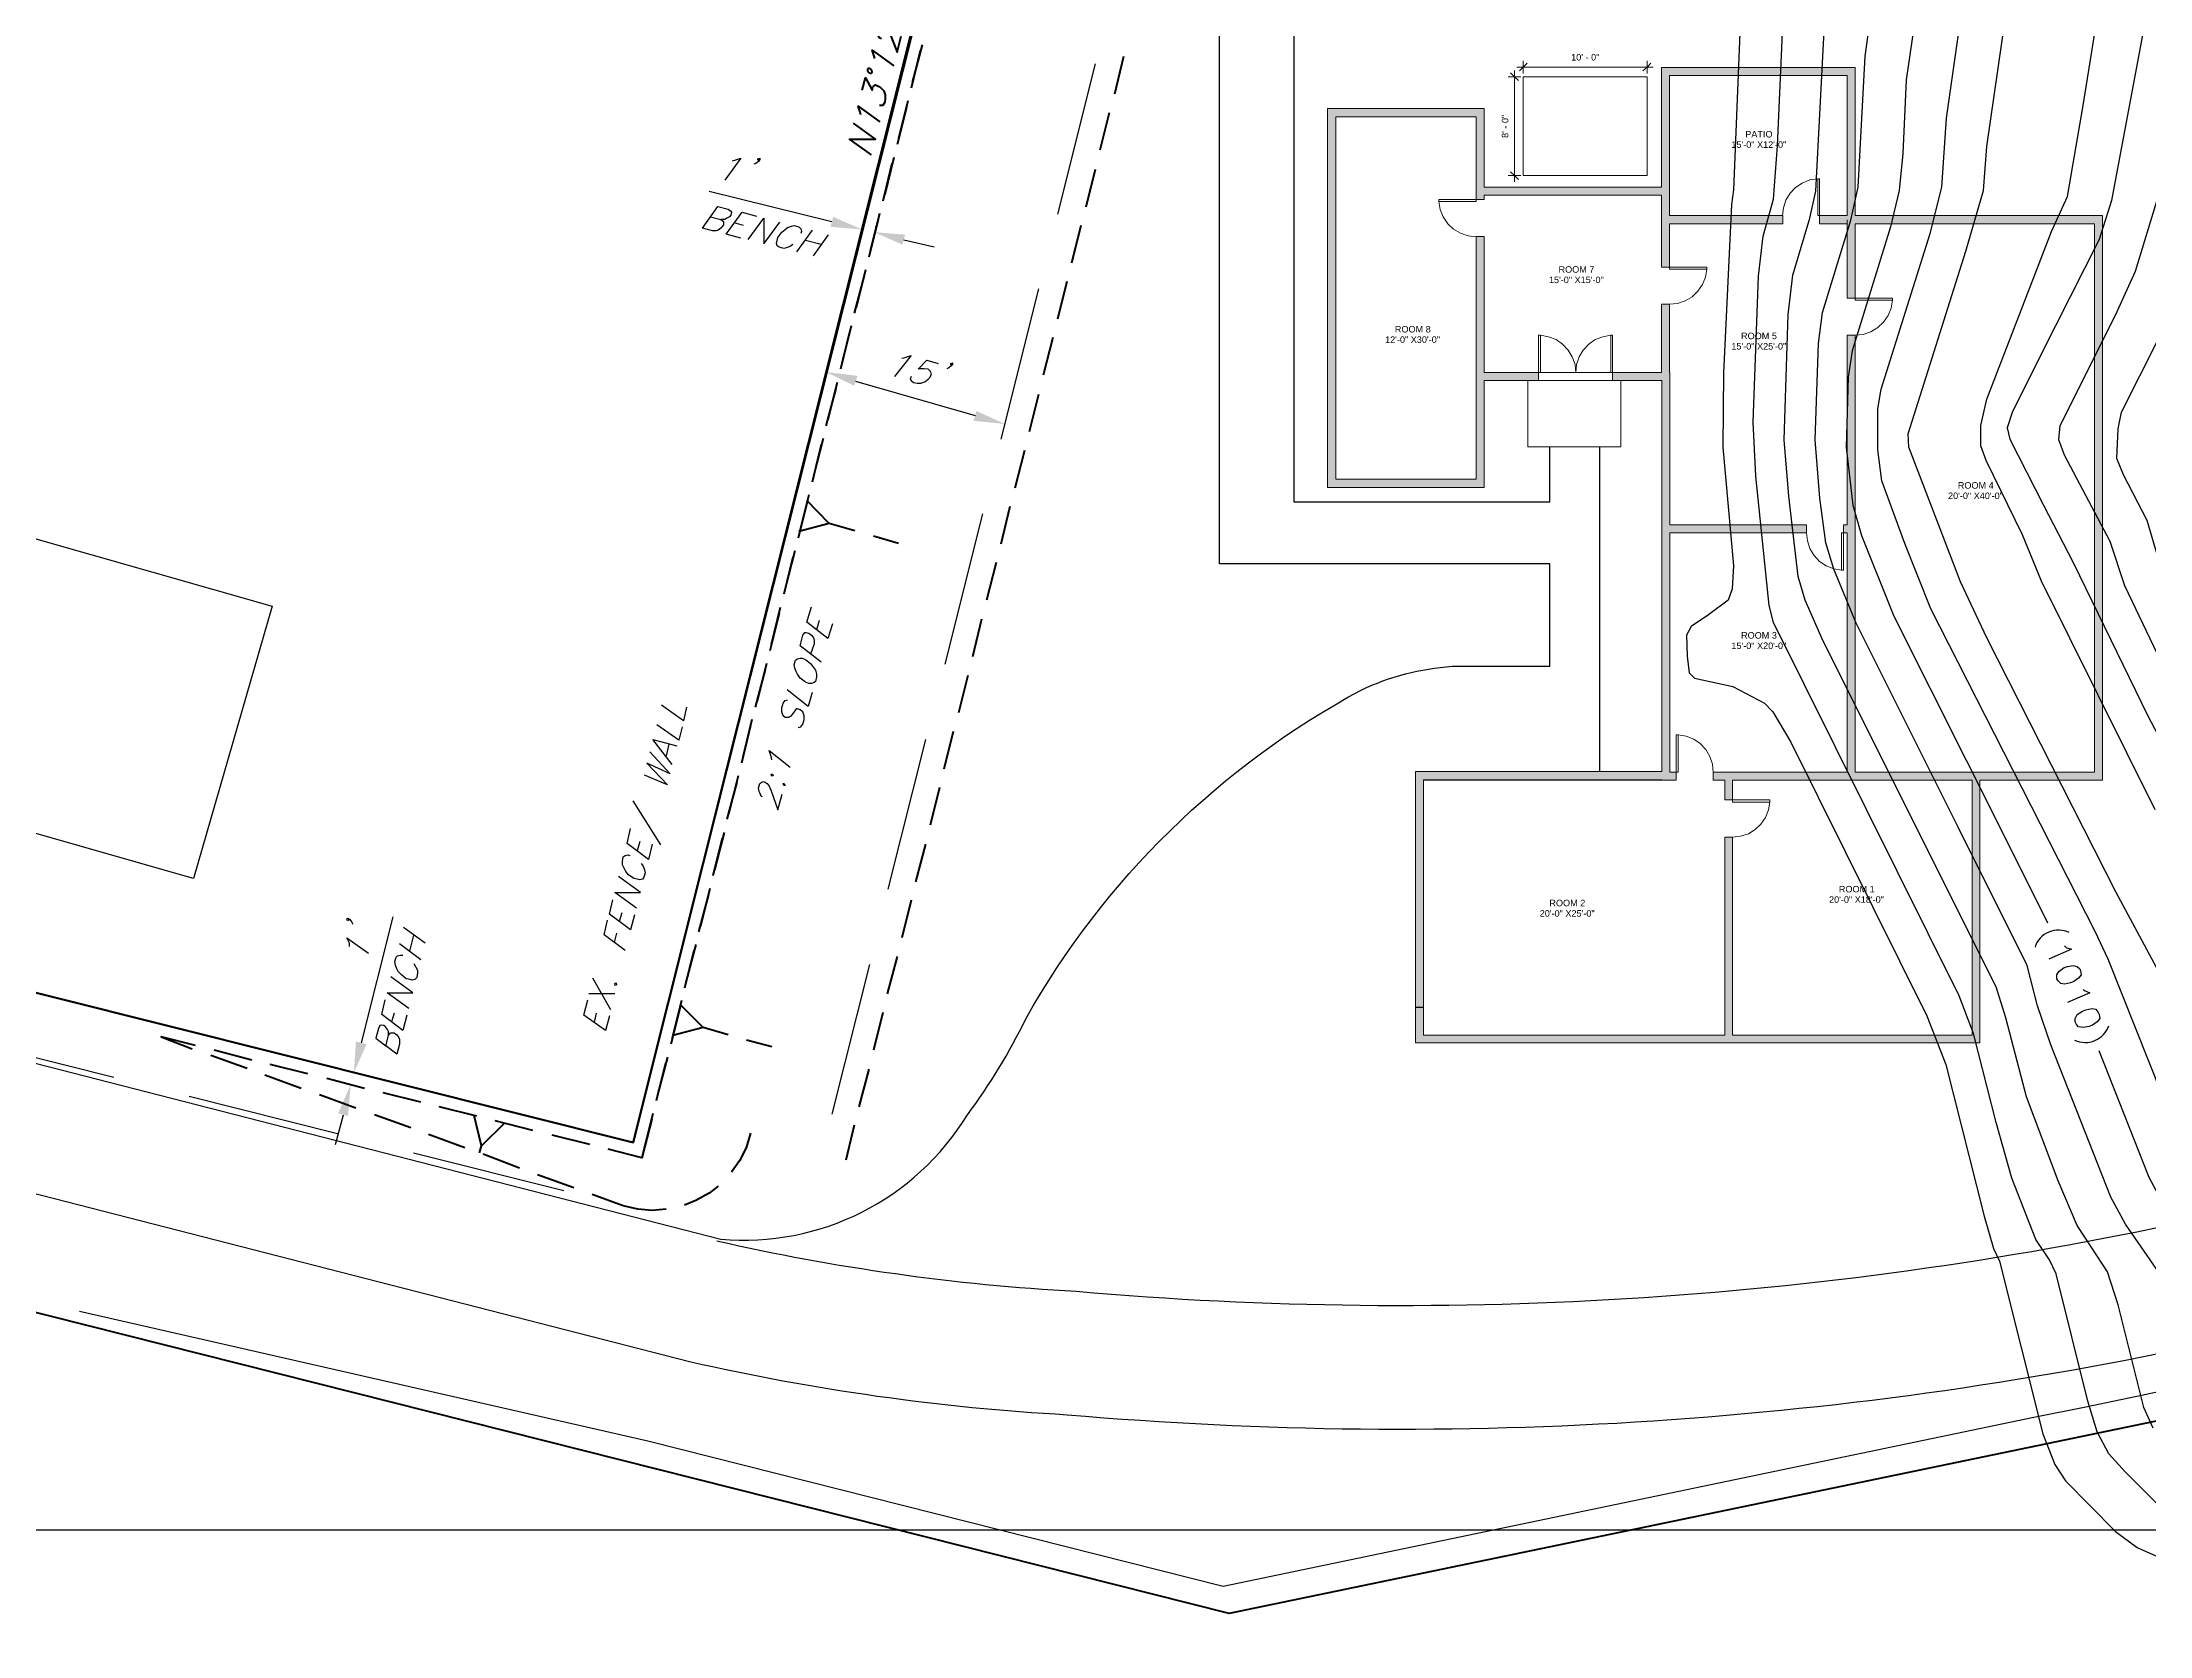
# Model space of a CAD drawing. Header units: feet. Extents: x 7 to 2308, y -319 to 1396.
# Drawn here: x 429.9 to 600.2, y 946.4 to 1075.2 of the extents above; entities that cross this region are included whole.
import ezdxf

# ---------------------------------------------------------------- set-up
doc = ezdxf.new("R2010")
doc.units = ezdxf.units.FT
doc.header["$MEASUREMENT"] = 0
for name, color, linetype in [('PDF2_Geometry', 7, 'Continuous'), ('PDF2_Text', 7, 'Continuous'), ('PDF_0', 7, 'Continuous'), ('PDF_PR-SLOPE', 7, 'Continuous'), ('PDF_PR_SLOPE', 7, 'Continuous'), ('PDF_TB-NOTES', 7, 'Continuous'), ('PDF_X1003BASE$1ELEV_ANNO_COV', 7, 'Continuous'), ('PDF_X1003BASE$ANNOT-BNDRY-T20', 7, 'Continuous'), ('PDF_X1003BASE$ANNOT-DL-T20', 7, 'Continuous'), ('PDF_X1003BASE$PA_PARCEL', 7, 'Continuous'), ('PDF_X1003BASE$PR-SLOPE', 7, 'Continuous'), ('PDF_X1003BASE$PR_SLOPE', 7, 'Continuous'), ('PDF_X1003BASE$TB-NOTES', 7, 'Continuous')]:
    doc.layers.add(name, color=color, linetype=linetype)
for name, color, linetype, true_color in [('PDF2_Solid Fills', 7, 'Continuous', 0xffffff), ('PDF_X1003BASE$BL_BUILDING', 7, 'Continuous', 0x979797), ('PDF_X1003BASE$CR_CONT_DEF', 7, 'Continuous', 0x979797), ('PDF_X1003BASE$CR_NDX_DEF', 7, 'Continuous', 0x767676), ('PDF_X1003BASE$PR_BLDG_SETBACK', 7, 'Continuous', 0x767676)]:
    doc.layers.add(name, color=color, linetype=linetype, true_color=true_color)
doc.styles.add('PDF Arial', font='arial.ttf')
picture_1 = doc.add_image_def('image1.png', size_in_pixel=(1739, 856))

msp = doc.modelspace()

# ---------------------------------------------------------------- hatches: boundary and pattern name
at = {"layer": 'PDF2_Solid Fills', "transparency": 33554559}
h = msp.add_hatch(color=7, dxfattribs=at)
h.paths.add_polyline_path([(545.75, 1062.52), (546.39, 1062.52), (546.39, 1069.2), (545.75, 1069.2)])
h.paths.add_polyline_path([(546.39, 1059.54), (545.75, 1059.54), (545.75, 1039.91), (546.39, 1039.91)])
h = msp.add_hatch(color=7, dxfattribs=at)
h.paths.add_polyline_path([(560.73, 1057.05), (561.37, 1057.05), (561.37, 1061.22), (560.73, 1061.22)])
h.paths.add_polyline_path([(561.37, 1054.07), (560.73, 1054.07), (560.73, 1048.54), (561.37, 1048.54)])
h = msp.add_hatch(color=7, dxfattribs=at)
h.paths.add_polyline_path([(570.52, 1060.55), (570.52, 1061.22), (561.37, 1061.22), (561.37, 1060.55)])
h.paths.add_polyline_path([(575.73, 1060.88), (575.71, 1060.88), (575.71, 1061.22), (573.5, 1061.22), (573.5, 1060.55), (575.73, 1060.55)])
h = msp.add_hatch(color=7, dxfattribs=at)
h.paths.add_polyline_path([(575.73, 1054.55), (576.38, 1054.55), (576.38, 1060.55), (575.73, 1060.55)])
h.paths.add_polyline_path([(576.38, 1051.57), (575.73, 1051.57), (575.73, 1016.25), (576.38, 1016.25)])
h = msp.add_hatch(color=7, dxfattribs=at)
h.paths.add_polyline_path([(550.79, 1047.89), (550.79, 1048.54), (546.39, 1048.54), (546.39, 1047.89)])
h.paths.add_polyline_path([(556.78, 1048.54), (556.78, 1047.89), (560.75, 1047.89), (560.75, 1048.54)])
h = msp.add_hatch(color=7, dxfattribs=at)
h.paths.add_polyline_path([(572.43, 1035.59), (572.43, 1036.23), (561.39, 1036.23), (561.39, 1035.59)])
h.paths.add_polyline_path([(575.44, 1036.23), (575.44, 1035.59), (575.73, 1035.59), (575.73, 1036.23)])
h = msp.add_hatch(color=7, dxfattribs=at)
h.paths.add_polyline_path([(561.9, 1015.61), (561.9, 1016.25), (560.75, 1016.25), (560.75, 1015.61)])
h.paths.add_polyline_path([(564.91, 1016.25), (564.91, 1015.61), (595.71, 1015.61), (595.71, 1016.25)])
h = msp.add_hatch(color=7, dxfattribs=at)
h.paths.add_polyline_path([(565.83, 1014.01), (566.47, 1014.01), (566.47, 1015.61), (565.83, 1015.61)])
h.paths.add_polyline_path([(566.47, 1011), (565.83, 1011), (565.83, 995), (566.47, 995)])
at = {"layer": 'PDF_TB-NOTES', "transparency": 33554559}
for points in [[(495.52, 1047.47), (495.79, 1048.27), (493.23, 1048.59)], [(505.39, 1045.44), (505.17, 1044.64), (507.68, 1044.38)]]:
    msp.add_hatch(color=256, dxfattribs=at).paths.add_polyline_path(points)
at = {"layer": 'PDF_X1003BASE$TB-NOTES', "transparency": 33554559}
for points in [[(493.82, 1061.12), (493.6, 1060.32), (496.16, 1060.1)], [(499.41, 1058.88), (499.63, 1059.68), (497.12, 1059.89)], [(495.52, 1047.47), (495.79, 1048.27), (493.23, 1048.59)], [(505.39, 1045.44), (505.17, 1044.64), (507.68, 1044.38)], [(456.13, 994.26), (455.27, 994.48), (455.11, 991.97)], [(453.83, 988.67), (454.63, 988.45), (454.85, 991.01)]]:
    msp.add_hatch(color=256, dxfattribs=at).paths.add_polyline_path(points)

# ---------------------------------------------------------------- linework, layer by layer
for p, q in [((555.71, 1042.54), (555.71, 1016.29)), ((541.51, 997.23), (540.85, 997.23))]:
    msp.add_line(p, q)
for points in [[(482.2, 968.62, 0.042036), (512.73, 964.32, 0.07649), (606.92, 970.54, 0.019488), (688.84, 992.27, 0.340732), (710.98, 1030.53, -0.073896), (713.41, 1085.04, -0.042142), (724.01, 1123.17, 0.074467), (731.07, 1174.89, -0.162286), (734.15, 1183.33, -13.683969)], [(484.42, 978.37, 0.042256), (513.44, 974.29, 0.076613), (604.74, 980.3, 0.019372), (685.43, 1001.69, 0.337668), (701.05, 1029.34, -0.074067), (703.59, 1086.92, -0.041804), (714.53, 1126.37, 0.087427), (720.09, 1172.04, 0.144316), (716.75, 1181.36, -0.196501)], [(484.74, 978.51, 0.285715), (504.66, 988.56, 0.04768), (509.38, 996.31, -0.141903), (536.46, 1022.88, -0.09437), (543.81, 1024.8), (551.71, 1024.8), (551.71, 1033.08), (525.02, 1033.08), (525.02, 1077.87), (531.02, 1077.87), (531.02, 1038.08), (551.71, 1038.08), (551.71, 1042.54)]]:
    msp.add_lwpolyline(points, format="xyb")
for points in [[(326.64, 1019.11), (484.74, 978.51)], [(324.1, 1009.22), (482.2, 968.62)]]:
    msp.add_lwpolyline(points)
at = {"layer": 'PDF2_Geometry', "lineweight": 13}
msp.add_lwpolyline([(560.73, 1054.07), (560.73, 1048.54), (556.78, 1048.54), (556.78, 1047.89), (560.75, 1047.89), (560.75, 1016.29), (541.51, 1016.29), (540.85, 1016.29), (540.85, 995), (540.85, 994.36), (566.47, 994.36), (585.81, 994.36), (586.45, 994.36), (586.45, 1015.61), (595.71, 1015.61), (596.36, 1015.61), (596.36, 1060.55), (596.36, 1061.22), (576.36, 1061.22), (576.36, 1072.54), (576.36, 1073.19), (560.73, 1073.19), (560.73, 1072.54), (560.73, 1063.52), (546.39, 1063.52), (546.39, 1069.2), (546.39, 1069.87), (534.42, 1069.87), (533.76, 1069.87), (533.76, 1039.24), (534.42, 1039.24), (546.39, 1039.24), (546.39, 1039.91), (546.39, 1047.89), (550.79, 1047.89), (550.79, 1048.54), (546.39, 1048.54), (546.39, 1059.54), (545.75, 1059.54), (545.75, 1039.91), (534.42, 1039.91), (534.42, 1069.2), (545.75, 1069.2), (545.75, 1062.52), (546.39, 1062.52), (546.39, 1062.88), (560.73, 1062.88), (560.73, 1061.22), (560.73, 1057.05), (561.37, 1057.05), (561.37, 1060.55), (570.52, 1060.55), (570.52, 1061.22), (561.37, 1061.22), (561.37, 1072.54), (575.71, 1072.54), (575.71, 1061.22), (573.5, 1061.22), (573.5, 1060.55), (575.71, 1060.55), (575.71, 1060.88), (575.73, 1060.88), (575.73, 1060.55), (575.73, 1054.55), (576.38, 1054.55), (576.38, 1060.55), (595.71, 1060.55), (595.71, 1016.25), (576.38, 1016.25), (576.38, 1051.57), (575.73, 1051.57), (575.73, 1036.23), (575.44, 1036.23), (575.44, 1035.59), (575.73, 1035.59), (575.73, 1016.25), (564.91, 1016.25), (564.91, 1015.61), (565.83, 1015.61), (565.83, 1014.01), (566.47, 1014.01), (566.47, 1015.61), (585.81, 1015.61), (585.81, 995), (566.47, 995), (566.47, 1011), (565.83, 1011), (565.83, 995), (541.51, 995), (541.51, 1015.63), (560.75, 1015.63), (560.75, 1015.61), (561.9, 1015.61), (561.9, 1016.25), (561.39, 1016.25), (561.39, 1035.59), (572.43, 1035.59), (572.43, 1036.23), (561.39, 1036.23), (561.39, 1048.54), (561.37, 1048.54), (561.37, 1054.07)], close=True, dxfattribs=at)
for points in [[(548.54, 1072.76), (548.85, 1072.45), (549.17, 1072.13)], [(549.87, 1073.54), (549.56, 1073.23), (549.25, 1072.91)], [(559.87, 1073.54), (559.56, 1073.23), (559.23, 1072.91)], [(548.54, 1064.77), (548.85, 1064.46), (549.17, 1064.14)]]:
    msp.add_lwpolyline(points, dxfattribs=at)
at = {"layer": 'PDF2_Geometry', "lineweight": 9}
for points in [[(548.85, 1063.95), (548.85, 1072.95)], [(549.05, 1073.23), (560.05, 1073.23)], [(549.56, 1072.72), (549.56, 1073.23), (549.56, 1073.74)], [(559.56, 1072.72), (559.56, 1073.23), (559.56, 1073.74)], [(596.36, 1015.61), (596.36, 1061.22), (576.36, 1061.22), (576.36, 1073.19), (560.73, 1073.19)], [(549.36, 1072.45), (548.85, 1072.45), (548.35, 1072.45)], [(546.39, 1069.87), (533.76, 1069.87), (533.76, 1039.24), (546.39, 1039.24)], [(549.36, 1064.46), (548.85, 1064.46), (548.35, 1064.46)], [(573.35, 1064.2), (573.5, 1064.2), (573.5, 1061.22), (573.35, 1061.22), (573.35, 1064.2), (572.7, 1064.11), (572.1, 1063.85), (571.55, 1063.5), (571.12, 1063.03), (570.77, 1062.47), (570.57, 1061.86), (570.5, 1061.22)], [(542.74, 1062.37), (542.74, 1062.52), (545.75, 1062.52), (545.75, 1062.37), (542.74, 1062.37), (542.86, 1061.72), (543.09, 1061.12), (543.46, 1060.57), (543.93, 1060.14), (544.48, 1059.81), (545.1, 1059.59), (545.75, 1059.52)], [(560.73, 1063.52), (546.39, 1063.52)], [(564.38, 1056.9), (564.38, 1057.05), (561.37, 1057.05), (561.37, 1056.9), (564.38, 1056.9), (564.27, 1056.25), (564.03, 1055.65), (563.66, 1055.12), (563.19, 1054.67), (562.64, 1054.34), (562.02, 1054.13), (561.37, 1054.07)], [(579.38, 1054.4), (579.38, 1054.55), (576.38, 1054.55), (576.38, 1054.4), (579.38, 1054.4), (579.27, 1053.75), (579.03, 1053.15), (578.66, 1052.62), (578.19, 1052.17), (577.64, 1051.84), (577.02, 1051.62), (576.38, 1051.55)], [(550.96, 1051.55), (550.96, 1048.54), (550.79, 1048.54), (550.79, 1051.55), (550.96, 1051.55), (551.61, 1051.43), (552.21, 1051.2), (552.74, 1050.82), (553.19, 1050.36), (553.52, 1049.81), (553.74, 1049.18), (553.8, 1048.54), (553.85, 1049.18), (554.07, 1049.81), (554.4, 1050.36), (554.85, 1050.82), (555.38, 1051.2), (555.98, 1051.43), (556.63, 1051.55), (556.63, 1048.54), (556.78, 1048.54), (556.78, 1051.55), (556.63, 1051.55)], [(546.39, 1039.91), (546.39, 1047.89), (560.75, 1047.89), (560.75, 1016.29)], [(557.43, 1048.54), (549.93, 1048.54)], [(549.93, 1047.89), (549.93, 1042.54), (557.43, 1042.54), (557.43, 1047.89)], [(575.26, 1032.58), (575.44, 1032.58), (575.44, 1035.59), (575.26, 1035.59), (575.26, 1032.58), (574.64, 1032.68), (574.03, 1032.93), (573.48, 1033.28), (573.04, 1033.77), (572.7, 1034.32), (572.51, 1034.94), (572.43, 1035.59)], [(562.08, 1019.26), (561.9, 1019.26), (561.9, 1016.25), (562.08, 1016.25), (562.08, 1019.26), (562.72, 1019.16), (563.33, 1018.91), (563.86, 1018.56), (564.3, 1018.07), (564.64, 1017.52), (564.85, 1016.9), (564.91, 1016.25)], [(540.85, 1015.61), (540.85, 994.36), (586.45, 994.36), (586.45, 1015.61)], [(560.75, 1015.61), (541.51, 1015.61)], [(569.48, 1013.83), (569.48, 1014.01), (566.47, 1014.01), (566.47, 1013.83), (569.48, 1013.83), (569.38, 1013.19), (569.13, 1012.58), (568.76, 1012.05), (568.29, 1011.6), (567.74, 1011.27), (567.12, 1011.06), (566.47, 1011)]]:
    msp.add_lwpolyline(points, dxfattribs=at)
at = {"layer": 'PDF2_Geometry', "color": 94, "lineweight": 9, "true_color": 0x00a500}
msp.add_lwpolyline([(549.56, 1072.45), (559.56, 1072.45), (559.56, 1064.46), (549.56, 1064.46)], close=True, dxfattribs=at)
at = {"layer": 'PDF2_Geometry', "lineweight": 9}
for points in [[(575.73, 1060.55), (575.71, 1060.55)], [(566.47, 1015.61), (570.73, 1015.61)]]:
    msp.add_lwpolyline(points, close=True, dxfattribs=at)
at = {"layer": 'PDF2_Solid Fills', "color": 7, "lineweight": 25, "transparency": 33554559}
for points in [[(560.73, 1073.19), (576.36, 1073.19), (560.73, 1072.54), (576.36, 1072.54)], [(560.73, 1072.54), (561.37, 1072.54), (560.73, 1061.22), (561.37, 1061.22)], [(575.71, 1072.54), (576.36, 1072.54), (575.71, 1060.55), (576.36, 1060.55)], [(533.76, 1069.87), (534.42, 1069.87), (533.76, 1039.24), (534.42, 1039.24)], [(534.42, 1069.87), (546.39, 1069.87), (534.42, 1069.2), (546.39, 1069.2)], [(546.39, 1063.52), (560.73, 1063.52), (546.39, 1062.88), (560.73, 1062.88)], [(576.36, 1061.22), (596.36, 1061.22), (576.36, 1060.55), (596.36, 1060.55)], [(595.71, 1060.55), (596.36, 1060.55), (595.71, 1015.61), (596.36, 1015.61)], [(560.75, 1048.54), (561.39, 1048.54), (560.75, 1016.25), (561.39, 1016.25)], [(534.42, 1039.91), (546.39, 1039.91), (534.42, 1039.24), (546.39, 1039.24)], [(540.85, 1016.29), (541.51, 1016.29), (540.85, 995), (541.51, 995)], [(541.51, 1016.29), (560.75, 1016.29), (541.51, 1015.63), (560.75, 1015.63)], [(585.81, 1015.61), (586.45, 1015.61), (585.81, 994.36), (586.45, 994.36)], [(540.85, 995), (566.47, 995), (540.85, 994.36), (566.47, 994.36)], [(566.47, 995), (585.81, 995), (566.47, 994.36), (585.81, 994.36)]]:
    msp.add_solid(points, dxfattribs=at)
at = {"layer": 'PDF_0', "lineweight": 25}
for points in [[(503.25, 1087.98), (477.66, 986.32), (438.85, 996.02)], [(602.14, 966.44), (599.11, 965.8), (597.83, 965.53), (595, 964.94), (590.79, 964.09), (525.32, 950.44), (478.84, 962.17), (432.94, 972.67)]]:
    msp.add_lwpolyline(points, dxfattribs=at)
at = {"layer": 'PDF_PR-SLOPE', "lineweight": 25}
for points in [[(493.76, 1028.22), (493.39, 1027.05), (491.68, 1028.38), (492.06, 1029.61)], [(492.7, 1028.49), (492.48, 1027.74)], [(492.86, 1025.13), (491.15, 1026.46), (491.36, 1027.32), (491.52, 1027.53), (491.63, 1027.53), (491.84, 1027.48), (492.06, 1027.32), (492.22, 1027.1), (492.27, 1026.94), (492.27, 1026.62), (492, 1025.77)], [(490.99, 1019.85), (491.2, 1019.91), (491.36, 1020.12), (491.47, 1020.49), (491.47, 1020.81), (491.36, 1021.13), (491.15, 1021.29), (490.94, 1021.35), (490.83, 1021.35), (490.73, 1021.19), (490.41, 1020.76), (490.25, 1020.65), (489.93, 1020.65), (489.77, 1020.81), (489.66, 1021.13), (489.66, 1021.45), (489.77, 1021.83), (489.93, 1022.04), (490.14, 1022.09)], [(492.11, 1022.68), (491.79, 1021.56), (490.09, 1022.89)], [(488.86, 1017.24), (488.81, 1017.51), (488.65, 1017.99), (490.35, 1016.65)], [(488.11, 1014.26), (488.01, 1014.31), (487.9, 1014.57), (487.85, 1014.68), (487.79, 1014.95), (487.9, 1015.32), (488.06, 1015.43), (488.17, 1015.48), (488.33, 1015.43), (488.49, 1015.32), (488.65, 1015.11), (488.81, 1014.73), (489.34, 1013.19), (489.71, 1014.47)]]:
    msp.add_lwpolyline(points, dxfattribs=at)
for points in [[(490.67, 1024.92), (490.78, 1025.29), (490.94, 1025.4), (491.15, 1025.45), (491.31, 1025.45), (491.58, 1025.34), (492, 1025.02), (492.22, 1024.7), (492.38, 1024.49), (492.48, 1024.17), (492.48, 1023.96), (492.38, 1023.58), (492.27, 1023.48), (492.06, 1023.42), (491.84, 1023.42), (491.58, 1023.53), (491.15, 1023.85), (490.94, 1024.17), (490.83, 1024.38), (490.73, 1024.65)], [(488.81, 1016.07), (488.91, 1016.07), (488.97, 1015.96), (488.86, 1015.91)], [(489.77, 1015.32), (489.87, 1015.32), (489.93, 1015.16), (489.82, 1015.16)]]:
    msp.add_lwpolyline(points, close=True, dxfattribs=at)
at = {"layer": 'PDF_PR_SLOPE', "lineweight": 40}
for points in [[(500.85, 1074.55), (500.11, 1071.51)], [(499.73, 1069.96), (498.99, 1066.98)], [(498.56, 1065.43), (497.82, 1062.39)], [(497.44, 1060.9), (496.7, 1057.86)], [(496.32, 1056.37), (495.52, 1053.33)], [(495.15, 1051.79), (494.4, 1048.8)], [(494.03, 1047.25), (493.23, 1044.22)], [(492.86, 1042.72), (492.11, 1039.68)], [(491.74, 1038.19), (490.99, 1035.15)], [(490.57, 1033.61), (489.82, 1030.62)], [(489.45, 1029.08), (488.7, 1026.04)], [(488.33, 1024.54), (487.53, 1021.51)], [(487.15, 1020.01), (486.41, 1016.97)], [(486.03, 1015.43), (485.23, 1012.44)], [(484.86, 1010.9), (484.11, 1007.86)], [(483.74, 1006.37), (482.94, 1003.33)], [(482.57, 1001.83), (481.82, 998.8)], [(481.45, 997.25), (480.7, 994.26)], [(442.32, 994.16), (439.55, 994.85)], [(446.85, 992.98), (443.81, 993.78)], [(451.38, 991.86), (448.34, 992.61)], [(480.28, 992.72), (479.53, 989.68)], [(455.97, 990.69), (452.93, 991.49)], [(460.5, 989.57), (457.46, 990.32)], [(465.03, 988.45), (461.99, 989.2)], [(469.56, 987.28), (466.52, 988.08)], [(479.16, 988.19), (478.36, 985.09), (475.64, 985.79)], [(474.15, 986.16), (471.11, 986.91)]]:
    msp.add_lwpolyline(points, dxfattribs=at)
at = {"layer": 'PDF_TB-NOTES', "lineweight": 30}
for points in [[(499.36, 1049.71), (499.63, 1049.76), (500.11, 1049.92), (498.78, 1048.21)], [(500.11, 1048.21), (500.05, 1048), (500.11, 1047.89), (500.32, 1047.73), (500.59, 1047.68), (500.91, 1047.68), (501.23, 1047.79), (501.49, 1048), (501.65, 1048.16), (501.76, 1048.43), (501.65, 1048.64), (501.49, 1048.8), (501.17, 1048.85), (500.85, 1048.85), (500.69, 1048.8), (501.39, 1049.55), (502.29, 1049.28)], [(503.47, 1049.23), (503.36, 1049.07), (503.15, 1048.91), (502.99, 1048.85)], [(495.63, 1047.84), (505.28, 1045.07)]]:
    msp.add_lwpolyline(points, dxfattribs=at)
msp.add_lwpolyline([(503.31, 1049.17), (503.31, 1049.28), (503.47, 1049.33), (503.47, 1049.23)], close=True, dxfattribs=at)
at = {"layer": 'PDF_X1003BASE$1ELEV_ANNO_COV', "lineweight": 25}
for points in [[(593.29, 1002.21), (593.45, 1002.05), (593.83, 1001.94), (592.02, 1001.14)], [(594.79, 998.69), (594.95, 998.58), (595.32, 998.42), (593.51, 997.62)]]:
    msp.add_lwpolyline(points, dxfattribs=at)
for points in [[(594.52, 1000.34), (594.57, 1000.18), (594.63, 999.86), (594.41, 999.59), (594.04, 999.33), (593.77, 999.22), (593.29, 999.11), (592.97, 999.17), (592.76, 999.38), (592.65, 999.54), (592.65, 999.86), (592.81, 1000.13), (593.24, 1000.45), (593.51, 1000.55), (593.99, 1000.61), (594.31, 1000.55)], [(596.01, 996.82), (596.07, 996.66), (596.12, 996.34), (595.91, 996.08), (595.53, 995.81), (595.27, 995.7), (594.79, 995.6), (594.41, 995.65), (594.25, 995.86), (594.15, 996.08), (594.15, 996.34), (594.31, 996.66), (594.73, 996.93), (595, 997.04), (595.48, 997.14), (595.8, 997.09)]]:
    msp.add_lwpolyline(points, close=True, dxfattribs=at)
for centre, radius, start, end in [((592.79, 1001.49), 1.99, 63.8465, 162.0177), ((594.95, 996.43), 2.03, 245.2181, 340.6461)]:
    msp.add_arc(centre, radius, start, end, dxfattribs=at)
at = {"layer": 'PDF_X1003BASE$ANNOT-BNDRY-T20', "lineweight": 40}
for points in [[(497.71, 1075.51), (497.6, 1075.56), (497.44, 1075.78), (497.39, 1075.94), (497.39, 1076.15), (497.44, 1076.52), (497.6, 1076.63), (497.71, 1076.68), (497.87, 1076.68), (498.03, 1076.52), (498.19, 1076.31), (498.4, 1075.94), (498.99, 1074.44), (499.31, 1075.72)], [(497.18, 1073.91), (497.12, 1074.12), (496.96, 1074.6), (498.72, 1073.32)], [(496.16, 1071.35), (496.43, 1072.36), (496.96, 1071.35), (497.02, 1071.62), (497.12, 1071.72), (497.23, 1071.78), (497.5, 1071.67), (497.66, 1071.56), (497.92, 1071.3), (498.03, 1070.98), (498.03, 1070.66), (497.98, 1070.39), (497.82, 1070.12), (497.55, 1070.12)], [(496.06, 1069.38), (496, 1069.59), (495.84, 1070.07), (497.6, 1068.79)], [(496.91, 1066.13), (495.15, 1067.41), (497.23, 1067.41), (495.47, 1068.69)]]:
    msp.add_lwpolyline(points, dxfattribs=at)
for points, knots in [([(496.62, 1073.06), (496.62, 1073.08), (496.63, 1073.09), (496.64, 1073.12), (496.65, 1073.13), (496.67, 1073.14), (496.68, 1073.14), (496.7, 1073.15), (496.71, 1073.15), (496.73, 1073.15), (496.75, 1073.14), (496.78, 1073.13), (496.79, 1073.12), (496.8, 1073.1)], [0, 0, 0, 0, 0.001927458, 0.001927458, 0.003338474, 0.003338474, 0.004549934, 0.004549934, 0.005822868, 0.005822868, 0.007560808, 0.007560808, 0.009714621, 0.009714621, 0.009714621, 0.009714621]), ([(496.75, 1072.74), (496.72, 1072.77), (496.7, 1072.8), (496.66, 1072.86), (496.64, 1072.9), (496.62, 1072.96), (496.62, 1072.98), (496.62, 1073.02), (496.62, 1073.04), (496.62, 1073.06)], [0, 0, 0, 0, 0.00342883, 0.00342883, 0.00730024, 0.00730024, 0.00914534, 0.00914534, 0.01085068, 0.01085068, 0.01085068, 0.01085068]), ([(496.93, 1072.79), (496.93, 1072.77), (496.92, 1072.75), (496.91, 1072.73), (496.9, 1072.72), (496.88, 1072.71), (496.87, 1072.7), (496.85, 1072.7), (496.84, 1072.7), (496.82, 1072.7), (496.81, 1072.71), (496.78, 1072.72), (496.76, 1072.73), (496.75, 1072.74)], [0, 0, 0, 0, 0.001927064, 0.001927064, 0.0033382, 0.0033382, 0.00454993, 0.00454993, 0.00582351, 0.00582351, 0.007562513, 0.007562513, 0.009715713, 0.009715713, 0.009715713, 0.009715713]), ([(496.8, 1073.1), (496.83, 1073.08), (496.86, 1073.05), (496.9, 1072.98), (496.91, 1072.94), (496.93, 1072.89), (496.93, 1072.87), (496.93, 1072.83), (496.93, 1072.81), (496.93, 1072.79)], [0, 0, 0, 0, 0.00342883, 0.00342883, 0.00730024, 0.00730024, 0.00914534, 0.00914534, 0.01085068, 0.01085068, 0.01085068, 0.01085068])]:
    msp.add_open_spline(points, degree=3, knots=knots, dxfattribs=at)
at = {"layer": 'PDF_X1003BASE$ANNOT-DL-T20', "lineweight": 30}
for points in [[(481.98, 1021.51), (481.72, 1020.39), (479.96, 1021.67)], [(481.61, 1019.91), (481.34, 1018.84), (479.58, 1020.07)], [(480.81, 1016.87), (479.26, 1018.89), (481.18, 1018.36)], [(480.54, 1018.52), (480.33, 1017.56)], [(479, 1017.88), (480.65, 1016.12), (478.78, 1016.97), (480.44, 1015.21), (478.57, 1016.01)], [(479.9, 1010.36), (477.66, 1013.94)], [(479.21, 1010.42), (478.89, 1009.19), (477.18, 1010.47), (477.45, 1011.7)], [(478.2, 1010.63), (477.98, 1009.88)], [(478.3, 1008.87), (478.46, 1008.66), (478.57, 1008.34), (478.62, 1008.12), (478.52, 1007.75), (478.41, 1007.59), (478.2, 1007.54), (477.98, 1007.59), (477.72, 1007.64), (477.29, 1007.96), (477.08, 1008.23), (476.81, 1008.76), (476.81, 1009.03), (476.86, 1009.4), (477.02, 1009.51), (477.24, 1009.56), (477.4, 1009.51)], [(477.93, 1005.25), (476.17, 1006.53), (478.25, 1006.53), (476.49, 1007.8)], [(477.77, 1004.71), (477.45, 1003.49), (475.74, 1004.77), (476.01, 1005.94)], [(476.76, 1004.87), (476.54, 1004.18)], [(477.02, 1001.83), (475.32, 1003.11), (475.58, 1004.29)], [(476.33, 1003.22), (476.12, 1002.47)], [(475.85, 997.04), (474.41, 999.59)], [(475.74, 996.56), (475.43, 995.38), (473.67, 996.61), (473.99, 997.84)], [(476.17, 998.32), (474.09, 998.32)], [(474.68, 996.77), (474.52, 996.02)]]:
    msp.add_lwpolyline(points, dxfattribs=at)
msp.add_lwpolyline([(476.17, 999.17), (476.28, 999.22), (476.33, 999.06), (476.22, 999.01)], close=True, dxfattribs=at)
at = {"layer": 'PDF_X1003BASE$BL_BUILDING', "lineweight": 25}
msp.add_lwpolyline([(427.77, 1049.01), (424.19, 1036.59), (448.5, 1029.66), (442.16, 1007.64), (388.1, 1023.1), (383.41, 1031.85), (384.96, 1038.08), (378.45, 1039.79), (373.66, 1039.52), (373.76, 1036.27), (366.09, 1036.43), (366.09, 1033.39), (355.96, 1033.61), (356.01, 1035.1), (347, 1034.73), (345.72, 1060.48), (380.43, 1062.55)], close=True, dxfattribs=at)
at = {"layer": 'PDF_X1003BASE$CR_CONT_DEF', "lineweight": 25}
for points in [[(600.7, 1000.45), (597.45, 1006.53), (587, 1027.1), (584.87, 1031.63), (580.71, 1042.51), (580.66, 1043.58), (585.3, 1058.34), (586.74, 1063.25), (587, 1066.82), (590.36, 1090.12), (590.52, 1092.41), (575.38, 1106.54), (572.93, 1108.4), (570.85, 1109.52), (569.62, 1109.89), (564.19, 1110.05), (551.87, 1110.64), (529.06, 1111.07), (521.54, 1110.53), (508.8, 1110.69), (501.44, 1110.21), (462.04, 1111.28), (415.02, 1112.67)], [(600.6, 1013.19), (591.43, 1031.69), (589.88, 1035.42), (586.95, 1041.44), (586.52, 1042.62), (586.52, 1044.27), (587, 1046.4), (592.23, 1059.94), (593.51, 1062.77), (594.79, 1070.12), (598.2, 1091.45)], [(603.37, 984.61), (596.81, 1001.14), (595.75, 1003.38), (582.47, 1029.45), (580.39, 1034.73), (578.53, 1039.79), (578.21, 1042.3), (578.21, 1045.6), (578.47, 1047.2), (582.42, 1059.78), (583.38, 1063.51), (583.75, 1069.11), (586.36, 1087.4)], [(600.97, 975.71), (598.2, 979.71), (597.03, 981.9), (592.18, 994.21), (591.11, 997.36), (590.26, 1000.61), (584.71, 1011.75), (576.45, 1028.28), (574.64, 1032.65), (574, 1034.78), (573.52, 1038.4), (573.14, 1043.1), (573.41, 1050.88), (573.73, 1053.39), (576.02, 1060.85), (576.61, 1063.51), (577.19, 1074.12), (578.69, 1084.89)], [(567.33, 1082.71), (566.53, 1063.3), (566.37, 1062.13), (565.73, 1048.53), (565.68, 1042.51), (566.53, 1032.91), (566.43, 1031.05), (566.11, 1030.14), (564.51, 1028.97), (563.12, 1028.01), (562.75, 1027.32), (562.8, 1025.61), (562.96, 1024.28), (563.39, 1023.85), (566.48, 1023.16), (569.04, 1021.83), (569.73, 1021.13), (571.17, 1018.68), (582.15, 996.56), (583.7, 992.61), (586.79, 980.35), (587.54, 977.74), (588.02, 976.72), (591.54, 962.76), (592.49, 960.3), (593.35, 958.97), (597.4, 954.87), (599.16, 953.59), (604.06, 951.4)], [(600.92, 956.95), (598.2, 959.67), (596.87, 961.16), (595.91, 962.92), (595.16, 965.42), (592.6, 975.71), (592.07, 976.83), (590.95, 978.48), (589.03, 983.44), (587.75, 987.92), (585.94, 995.12), (584.76, 998.16), (569.78, 1028.33), (569.41, 1029.72), (568.35, 1040.16), (568.13, 1044.54), (568.56, 1056.32), (568.93, 1059.57), (569.78, 1062.55), (570.1, 1066.87), (570.69, 1080.31)], [(600.44, 963.24), (599.69, 964.89), (597.61, 973.21), (596.76, 975.87), (595.48, 977.79), (594.31, 979.6), (592.76, 983.23), (590.2, 990), (588.55, 996.4), (587.75, 998.9), (573.78, 1026.84), (572.34, 1030.14), (571.76, 1032.06), (571.01, 1038.56), (570.64, 1043.1), (570.96, 1053.23), (571.33, 1056.42), (572.72, 1061.01), (573.2, 1063.19), (573.89, 1076.68)], [(602.25, 1022.73), (598.15, 1031.31), (596.97, 1034.89), (593.29, 1041.87), (592.81, 1043.1), (592.92, 1044.27), (597.4, 1053.17), (599, 1056.74), (600.81, 1062.66)], [(601.02, 1032.91), (599.96, 1036.59), (598.04, 1040.27), (597.51, 1041.6), (597.61, 1044), (597.88, 1045.34), (600.81, 1051.15)]]:
    msp.add_lwpolyline(points, dxfattribs=at)
at = {"layer": 'PDF_X1003BASE$CR_NDX_DEF', "lineweight": 25}
for points in [[(601.93, 1090.12), (599.64, 1076.1), (597.08, 1062.45), (596.07, 1059.3), (592.55, 1052.32), (589.08, 1045.39), (588.66, 1044.06), (588.87, 1043.15), (591.59, 1037.82), (593.99, 1033.18), (600.01, 1020.81), (603.48, 1014.2)], [(582.1, 1083.24), (580.5, 1072.2), (580.23, 1066.23), (579.91, 1063.25), (579.22, 1060.32), (576.13, 1050.29), (575.81, 1048.16), (575.65, 1042.51), (576.18, 1037.82), (576.87, 1035.37), (579.49, 1028.86), (588.23, 1011.43), (591.91, 1004.07)], [(601.66, 980.62), (600.12, 983.49), (596.07, 993.73)]]:
    msp.add_lwpolyline(points, dxfattribs=at)
at = {"layer": 'PDF_X1003BASE$PA_PARCEL', "lineweight": 40}
for points in [[(279.72, 1035.95), (477.66, 986.32), (525.75, 1178.34), (477.66, 986.32), (279.72, 1035.95), (273.7, 1011.86), (232.49, 1022.15), (230.25, 1022.73), (182.96, 1021.67), (122.94, 1051.2), (75.22, 1066.66), (6.88, 1089.37)], [(1102.3, 1011.43), (1099.96, 1010.95), (942.8, 980.83), (763.09, 946.44), (763.89, 997.68), (525.8, 948.26), (273.7, 1011.86)]]:
    msp.add_lwpolyline(points, dxfattribs=at)
at = {"layer": 'PDF_X1003BASE$PR-SLOPE', "lineweight": 25}
for points in [[(493.76, 1028.22), (493.39, 1027.05), (491.68, 1028.38), (492.06, 1029.61)], [(492.7, 1028.49), (492.48, 1027.74)], [(492.86, 1025.13), (491.15, 1026.46), (491.36, 1027.32), (491.52, 1027.53), (491.63, 1027.53), (491.84, 1027.48), (492.06, 1027.32), (492.22, 1027.1), (492.27, 1026.94), (492.27, 1026.62), (492, 1025.77)], [(490.99, 1019.85), (491.2, 1019.91), (491.36, 1020.12), (491.47, 1020.49), (491.47, 1020.81), (491.36, 1021.13), (491.15, 1021.29), (490.94, 1021.35), (490.83, 1021.35), (490.73, 1021.19), (490.41, 1020.76), (490.25, 1020.65), (489.93, 1020.65), (489.77, 1020.81), (489.66, 1021.13), (489.66, 1021.45), (489.77, 1021.83), (489.93, 1022.04), (490.14, 1022.09)], [(492.11, 1022.68), (491.79, 1021.56), (490.09, 1022.89)], [(488.86, 1017.24), (488.81, 1017.51), (488.65, 1017.99), (490.35, 1016.65)], [(488.11, 1014.26), (488.01, 1014.31), (487.9, 1014.57), (487.85, 1014.68), (487.79, 1014.95), (487.9, 1015.32), (488.06, 1015.43), (488.17, 1015.48), (488.33, 1015.43), (488.49, 1015.32), (488.65, 1015.11), (488.81, 1014.73), (489.34, 1013.19), (489.71, 1014.47)]]:
    msp.add_lwpolyline(points, dxfattribs=at)
for points in [[(490.67, 1024.92), (490.78, 1025.29), (490.94, 1025.4), (491.15, 1025.45), (491.31, 1025.45), (491.58, 1025.34), (492, 1025.02), (492.22, 1024.7), (492.38, 1024.49), (492.48, 1024.17), (492.48, 1023.96), (492.38, 1023.58), (492.27, 1023.48), (492.06, 1023.42), (491.84, 1023.42), (491.58, 1023.53), (491.15, 1023.85), (490.94, 1024.17), (490.83, 1024.38), (490.73, 1024.65)], [(488.81, 1016.07), (488.91, 1016.07), (488.97, 1015.96), (488.86, 1015.91)], [(489.77, 1015.32), (489.87, 1015.32), (489.93, 1015.16), (489.82, 1015.16)]]:
    msp.add_lwpolyline(points, close=True, dxfattribs=at)
at = {"layer": 'PDF_X1003BASE$PR_BLDG_SETBACK', "lineweight": 25}
for points in [[(514.98, 1073.48), (511.94, 1061.33)], [(510.4, 1055.3), (507.36, 1043.15)], [(505.87, 1037.13), (502.83, 1024.97)], [(501.28, 1018.89), (498.24, 1006.79)], [(496.75, 1000.71), (493.71, 988.61)], [(423.61, 994.64), (435.71, 991.6)], [(441.79, 990.05), (453.89, 987.01)], [(459.91, 985.47), (472.07, 982.43)]]:
    msp.add_lwpolyline(points, dxfattribs=at)
at = {"layer": 'PDF_X1003BASE$PR_SLOPE', "lineweight": 40}
for points in [[(501.01, 1075.03), (500.21, 1071.99)], [(517.27, 1074.07), (516.53, 1071.03)], [(499.84, 1070.5), (499.09, 1067.46)], [(516.1, 1069.54), (515.35, 1066.5)], [(498.72, 1065.91), (497.98, 1062.93)], [(514.98, 1064.95), (514.24, 1061.91)], [(497.55, 1061.38), (496.8, 1058.34)], [(513.81, 1060.42), (513.06, 1057.38)], [(496.43, 1056.85), (495.68, 1053.81)], [(512.69, 1055.89), (511.94, 1052.85)], [(495.26, 1052.32), (494.51, 1049.28)], [(511.57, 1051.36), (510.77, 1048.32)], [(494.14, 1047.73), (493.39, 1044.75)], [(510.4, 1046.77), (509.65, 1043.74)], [(493.02, 1043.2), (492.22, 1040.16)], [(509.28, 1042.24), (508.48, 1039.2)], [(491.84, 1038.67), (491.1, 1035.63)], [(495.58, 1035.74), (493.5, 1036.33), (491.68, 1038.19)], [(508.1, 1037.71), (507.36, 1034.67)], [(493.5, 1036.33), (491.05, 1035.69)], [(499.09, 1034.73), (497.07, 1035.31)], [(490.73, 1034.14), (489.93, 1031.1)], [(506.98, 1033.18), (506.19, 1030.14)], [(489.55, 1029.56), (488.81, 1026.57)], [(505.81, 1028.6), (505.07, 1025.56)], [(488.43, 1025.02), (487.69, 1021.99)], [(504.69, 1024.06), (503.95, 1021.03)], [(487.26, 1020.49), (486.51, 1017.45)], [(503.52, 1019.53), (502.77, 1016.49)], [(486.14, 1015.96), (485.39, 1012.92)], [(502.4, 1015), (501.65, 1011.96)], [(485.02, 1011.38), (484.22, 1008.34)], [(501.28, 1010.42), (500.48, 1007.38)], [(483.85, 1006.84), (483.1, 1003.81)], [(500.11, 1005.89), (499.36, 1002.85)], [(482.73, 1002.31), (481.93, 999.27)], [(498.99, 1001.35), (498.19, 998.32)], [(481.56, 997.78), (480.81, 994.74)], [(485.34, 995.01), (483.31, 995.6), (481.45, 997.46)], [(497.82, 996.82), (497.07, 993.78)], [(442.32, 994.16), (439.55, 994.85), (442.05, 993.89)], [(483.31, 995.6), (480.86, 994.96)], [(488.86, 994.05), (486.83, 994.58)], [(446.48, 992.29), (443.55, 993.36)], [(446.85, 992.98), (443.81, 993.78)], [(451.38, 991.86), (448.34, 992.61)], [(480.44, 993.2), (479.64, 990.16)], [(450.85, 990.69), (447.92, 991.76)], [(455.97, 990.69), (452.93, 991.49)], [(496.7, 992.24), (495.9, 989.2)], [(455.27, 989.09), (452.34, 990.16)], [(460.5, 989.57), (457.46, 990.32)], [(465.03, 988.45), (461.99, 989.2)], [(459.7, 987.49), (456.77, 988.56)], [(465.4, 986.05), (464.82, 988.51)], [(465.24, 985.47), (465.4, 986.05), (467.27, 987.87)], [(469.56, 987.28), (466.52, 988.08)], [(479.26, 988.67), (478.36, 985.09), (475.64, 985.79)], [(495.52, 987.71), (494.83, 984.88)], [(464.07, 985.89), (461.14, 986.96)], [(474.15, 986.16), (471.11, 986.91)], [(487.15, 987.07), (486.78, 985.89), (486.25, 984.83), (485.61, 983.92)], [(468.49, 984.24), (465.56, 985.36)], [(472.87, 982.64), (469.93, 983.71)], [(484.54, 982.8), (483.79, 982.22), (482.73, 981.63), (481.82, 981.26)], [(480.33, 980.94), (479.21, 980.83), (478.04, 980.94), (476.86, 981.2), (474.36, 982.11)]]:
    msp.add_lwpolyline(points, dxfattribs=at)
at = {"layer": 'PDF_X1003BASE$TB-NOTES', "lineweight": 30}
for points in [[(485.66, 1065.65), (485.87, 1065.7), (486.35, 1065.86), (485.07, 1064.1)], [(487.9, 1065.75), (487.79, 1065.59), (487.58, 1065.43), (487.42, 1065.38)], [(483.79, 1063.19), (493.71, 1060.74)], [(483.9, 1061.12), (484.75, 1060.9)], [(486.35, 1059.41), (485.18, 1059.73), (486.46, 1061.49), (487.63, 1061.17)], [(486.94, 1059.3), (488.22, 1061.01), (488.22, 1058.93), (489.5, 1060.69)], [(486.57, 1060.42), (485.82, 1060.64)], [(490.57, 1058.88), (490.35, 1058.72), (490.03, 1058.61), (489.82, 1058.56), (489.45, 1058.66), (489.29, 1058.77), (489.23, 1058.98), (489.29, 1059.2), (489.34, 1059.46), (489.66, 1059.89), (489.93, 1060.1), (490.14, 1060.26), (490.46, 1060.37), (490.67, 1060.42), (491.05, 1060.32), (491.2, 1060.16), (491.26, 1059.94), (491.2, 1059.78)], [(490.89, 1058.29), (492.16, 1060.05)], [(492.86, 1058.88), (491.58, 1059.2)], [(492.22, 1057.97), (493.44, 1059.68)], [(496.27, 1060.58), (496.22, 1060.53)], [(497.23, 1060.37), (497.23, 1060.26)], [(501.97, 1058.66), (499.52, 1059.25)], [(499.36, 1049.71), (499.63, 1049.76), (500.11, 1049.92), (498.78, 1048.21)], [(500.11, 1048.21), (500.05, 1048), (500.11, 1047.89), (500.32, 1047.73), (500.59, 1047.68), (500.91, 1047.68), (501.23, 1047.79), (501.49, 1048), (501.65, 1048.16), (501.76, 1048.43), (501.65, 1048.64), (501.49, 1048.8), (501.17, 1048.85), (500.85, 1048.85), (500.69, 1048.8), (501.39, 1049.55), (502.29, 1049.28)], [(503.47, 1049.23), (503.36, 1049.07), (503.15, 1048.91), (502.99, 1048.85)], [(495.63, 1047.84), (505.28, 1045.07)], [(458.26, 1004.55), (455.7, 994.37)], [(454.74, 1002.15), (454.74, 1002.42), (454.53, 1002.85), (456.29, 1001.62)], [(454.63, 1004.45), (454.79, 1004.34), (454.95, 1004.13), (455.01, 1003.97)], [(460.87, 1002.42), (459.11, 1003.7)], [(459.91, 1003.06), (459.59, 1001.78)], [(459.96, 1000.77), (460.23, 1000.23), (460.23, 1000.02), (460.18, 999.65), (460.02, 999.49), (459.81, 999.43), (459.65, 999.49), (459.33, 999.54), (458.95, 999.86), (458.69, 1000.13), (458.58, 1000.34), (458.47, 1000.66), (458.42, 1000.93), (458.53, 1001.3), (458.63, 1001.41), (458.85, 1001.46), (459.06, 1001.46)], [(460.5, 1001.09), (458.79, 1002.37)], [(459.54, 997.14), (457.78, 998.42), (459.86, 998.42), (458.1, 999.7)], [(459.38, 996.61), (459.06, 995.38), (457.35, 996.66), (457.62, 997.84)], [(458.37, 996.77), (458.15, 996.08)], [(457.89, 994.96), (458.05, 995.17), (458.37, 995.17), (458.58, 995.01), (458.74, 994.8), (458.79, 994.64), (458.79, 994.26), (458.58, 993.46), (457.68, 994.14), (457.89, 994.96), (457.89, 995.28), (457.83, 995.44), (457.67, 995.65), (457.51, 995.76), (457.3, 995.81), (457.19, 995.76), (457.09, 995.54), (456.87, 994.74), (457.68, 994.14), (457.67, 994.1)], [(454.37, 991.12), (454.47, 991.12)], [(454.63, 992.08), (454.69, 992.08)], [(453.62, 986.16), (454.26, 988.56)]]:
    msp.add_lwpolyline(points, dxfattribs=at)
for points in [[(487.74, 1065.7), (487.74, 1065.81), (487.9, 1065.86), (487.9, 1065.75)], [(484.97, 1060.74), (484.97, 1060.48), (484.75, 1060.21), (484.54, 1060.05), (484.38, 1060), (484.06, 1060), (483.26, 1060.21), (484.49, 1061.97), (485.34, 1061.75), (485.55, 1061.59), (485.61, 1061.49), (485.55, 1061.27), (485.45, 1061.12), (485.23, 1061.01), (485.07, 1060.9), (484.75, 1060.9)], [(503.31, 1049.17), (503.31, 1049.28), (503.47, 1049.33), (503.47, 1049.23)], [(454.69, 1004.29), (454.58, 1004.23), (454.53, 1004.39), (454.63, 1004.45)]]:
    msp.add_lwpolyline(points, close=True, dxfattribs=at)

# ---------------------------------------------------------------- texts
at = {"layer": 'PDF2_Text', "attachment_point": 7, "style": 'PDF Arial'}
for s, insert, char_height in [('10\' - 0"', (553.43, 1073.75), 0.526), ('PATIO', (567.49, 1067.53), 0.526), ('15\'-0" X12\'-0"', (566.37, 1066.69), 0.5256), ('15\'-0" X15\'-0"', (551.63, 1055.76), 0.5256), ('ROOM 7', (552.41, 1056.6), 0.526), ('ROOM 8', (539.19, 1051.77), 0.526), ('12\'-0" X30\'-0"', (538.4, 1050.93), 0.5256), ('15\'-0" X25\'-0"', (566.37, 1050.39), 0.5256), ('ROOM 5', (567.15, 1051.23), 0.526), ('20\'-0" X40\'-0"', (583.87, 1038.31), 0.5256), ('ROOM 4', (584.66, 1039.15), 0.526), ('15\'-0" X20\'-0"', (566.37, 1026.19), 0.5256), ('ROOM 3', (567.15, 1027.03), 0.526), ('20\'-0" X18\'-0"', (574.26, 1005.68), 0.5256), ('ROOM 1', (575.05, 1006.52), 0.526), ('20\'-0" X25\'-0"', (550.89, 1004.56), 0.5256), ('ROOM 2', (551.67, 1005.4), 0.526)]:
    msp.add_mtext(s, dxfattribs=dict(at, insert=insert, char_height=char_height))
at = {"layer": 'PDF2_Text', "insert": (548.36, 1067.5), "char_height": 0.526, "attachment_point": 7, "rotation": 90, "style": 'PDF Arial'}
msp.add_mtext('8\' - 0"', dxfattribs=at)

# ---------------------------------------------------------------- pictures from other files: only their frames are drawn
at = {"transparency": 33554559}
image = msp.add_image(picture_1, insert=(324.53, 954.99), size_in_units=(470.31, 231.51), dxfattribs=at)
image.dxf.flags = 7

doc.saveas('drawing.dxf')
